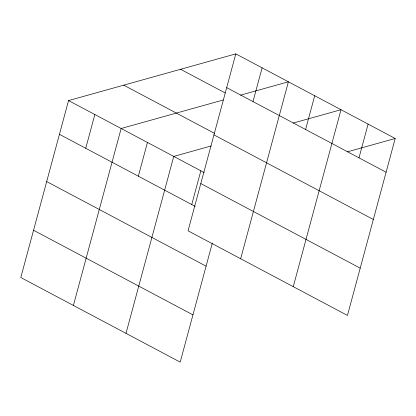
<?xml version="1.0" encoding="UTF-8"?>
<svg xmlns="http://www.w3.org/2000/svg" width="416" height="416" viewBox="0 0 416 416"><rect width="100%" height="100%" fill="white"/><g stroke="black" fill="none" stroke-linecap="round" stroke-linejoin="round"><path stroke-width="0.62" d="M235.799 53.877L188.058 230.823L347.454 315.427L395.2 138.481L235.799 53.877L68.546 100.573L20.8 277.519L180.201 362.123L212.295 243.173M85.738 148.278L94.843 114.53M73.403 305.438L121.144 128.492L223.319 99.97M138.341 176.197L147.446 142.449M126.001 333.356L173.748 156.411L211.156 145.964M191.74 204.542L200.845 170.794M252.996 101.582L262.101 67.839M240.661 258.742L288.402 81.796L240.568 95.15M305.599 129.501L314.704 95.758M293.259 286.66L341.006 109.715L293.171 123.068M358.998 157.846L368.103 124.098M347.365 151.835L395.2 138.481M226.694 87.625L386.095 172.229M180.606 69.29L225.202 92.96M123.739 85.166L214.646 133.416M213.944 134.883L373.344 219.482M68.546 100.573L204.23 172.588M200.808 183.57L360.209 268.169M59.436 134.321L195.125 206.336M46.686 181.574L206.086 266.178M33.55 230.266L192.951 314.865"/></g></svg>
